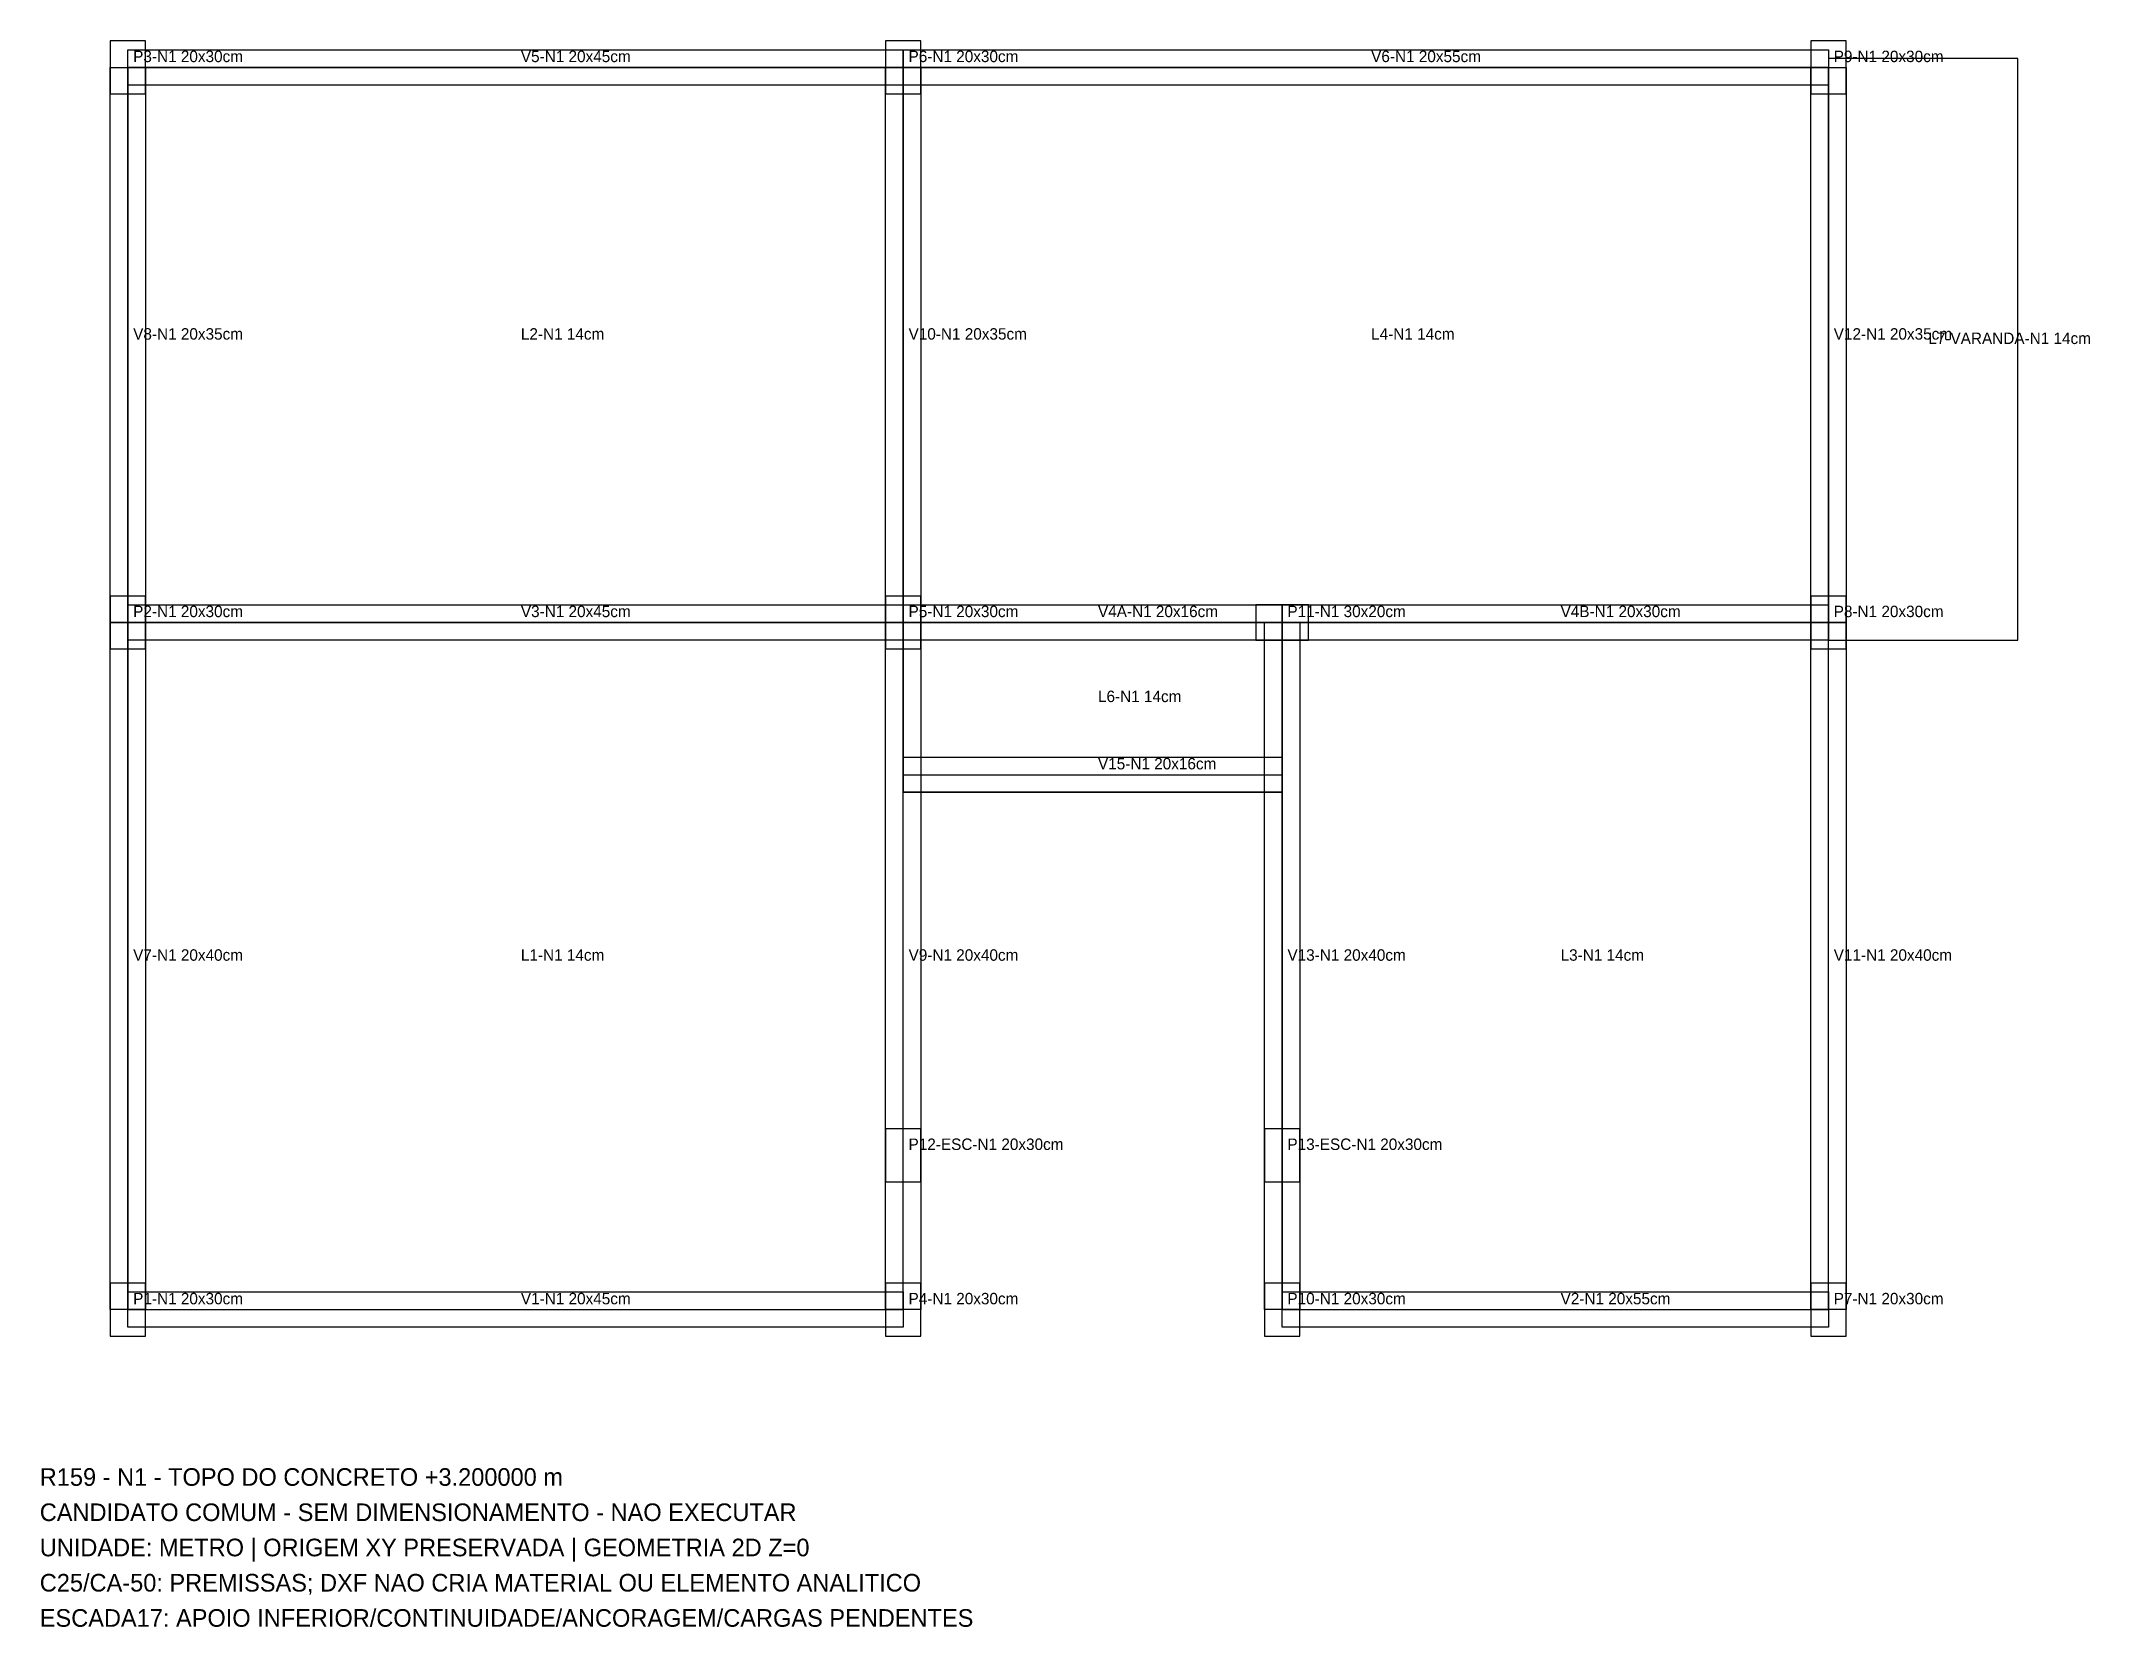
# Model space of a CAD drawing. Header units: metres. Extents: x -0.5 to 11.1, y -1.8 to 7.2.
import ezdxf

# ---------------------------------------------------------------- set-up
doc = ezdxf.new("R2010")
doc.units = ezdxf.units.M
for name, color, linetype in [('N1_AVISOS', 1, 'Continuous'), ('N1_EIXOS', 3, 'Continuous'), ('N1_LAJES', 4, 'Continuous'), ('N1_PILARES', 1, 'Continuous'), ('N1_TEXTO', 7, 'Continuous'), ('N1_VIGAS', 2, 'Continuous')]:
    doc.layers.add(name, color=color, linetype=linetype)

msp = doc.modelspace()

# ---------------------------------------------------------------- linework, layer by layer
at = {"layer": 'N1_EIXOS'}
for p, q in [((0, 7.05), (4.4, 7.05)), ((0, 3.9), (0, 7.05)), ((4.4, 7.05), (9.65, 7.05)), ((4.4, 3.9), (4.4, 7.05)), ((9.65, 3.9), (9.65, 7.05)), ((0, 3.9), (4.4, 3.9)), ((0, 0), (0, 3.9)), ((4.4, 3.9), (6.55, 3.9)), ((4.4, 0), (4.4, 3.9)), ((6.55, 3.9), (9.65, 3.9)), ((6.55, 0), (6.55, 3.9)), ((9.65, 0), (9.65, 3.9)), ((4.4, 3.036), (6.55, 3.036)), ((0, 0), (4.4, 0)), ((6.55, 0), (9.65, 0))]:
    msp.add_line(p, q, dxfattribs=at)
at = {"layer": 'N1_LAJES'}
for points in [[(9.65, 3.8), (10.725, 3.8), (10.725, 7.1), (9.65, 7.1)], [(0, 3.9), (4.4, 3.9), (4.4, 7.05), (0, 7.05)], [(4.4, 3.9), (9.65, 3.9), (9.65, 7.05), (4.4, 7.05)], [(0, 0), (4.4, 0), (4.4, 3.9), (0, 3.9)], [(4.4, 2.936), (6.55, 2.936), (6.55, 3.9), (4.4, 3.9)], [(6.55, 0), (9.65, 0), (9.65, 3.9), (6.55, 3.9)]]:
    msp.add_lwpolyline(points, close=True, dxfattribs=at)
at = {"layer": 'N1_PILARES'}
for points in [[(-0.1, 6.9), (0.1, 6.9), (0.1, 7.2), (-0.1, 7.2)], [(4.3, 6.9), (4.5, 6.9), (4.5, 7.2), (4.3, 7.2)], [(9.55, 6.9), (9.75, 6.9), (9.75, 7.2), (9.55, 7.2)], [(-0.1, 3.75), (0.1, 3.75), (0.1, 4.05), (-0.1, 4.05)], [(4.3, 3.75), (4.5, 3.75), (4.5, 4.05), (4.3, 4.05)], [(6.4, 3.8), (6.7, 3.8), (6.7, 4), (6.4, 4)], [(9.55, 3.75), (9.75, 3.75), (9.75, 4.05), (9.55, 4.05)], [(4.3, 0.726), (4.5, 0.726), (4.5, 1.026), (4.3, 1.026)], [(6.45, 0.726), (6.65, 0.726), (6.65, 1.026), (6.45, 1.026)], [(-0.1, -0.15), (0.1, -0.15), (0.1, 0.15), (-0.1, 0.15)], [(4.3, -0.15), (4.5, -0.15), (4.5, 0.15), (4.3, 0.15)], [(6.45, -0.15), (6.65, -0.15), (6.65, 0.15), (6.45, 0.15)], [(9.55, -0.15), (9.75, -0.15), (9.75, 0.15), (9.55, 0.15)]]:
    msp.add_lwpolyline(points, close=True, dxfattribs=at)
at = {"layer": 'N1_VIGAS'}
for points in [[(0, 7.15), (4.4, 7.15), (4.4, 6.95), (0, 6.95)], [(4.4, 7.15), (9.65, 7.15), (9.65, 6.95), (4.4, 6.95)], [(-0.1, 3.9), (-0.1, 7.05), (0.1, 7.05), (0.1, 3.9)], [(4.3, 3.9), (4.3, 7.05), (4.5, 7.05), (4.5, 3.9)], [(9.55, 3.9), (9.55, 7.05), (9.75, 7.05), (9.75, 3.9)], [(0, 4), (4.4, 4), (4.4, 3.8), (0, 3.8)], [(4.4, 4), (6.55, 4), (6.55, 3.8), (4.4, 3.8)], [(6.55, 4), (9.65, 4), (9.65, 3.8), (6.55, 3.8)], [(-0.1, 0), (-0.1, 3.9), (0.1, 3.9), (0.1, 0)], [(4.3, 0), (4.3, 3.9), (4.5, 3.9), (4.5, 0)], [(6.45, 0), (6.45, 3.9), (6.65, 3.9), (6.65, 0)], [(9.55, 0), (9.55, 3.9), (9.75, 3.9), (9.75, 0)], [(4.4, 3.136), (6.55, 3.136), (6.55, 2.936), (4.4, 2.936)], [(0, 0.1), (4.4, 0.1), (4.4, -0.1), (0, -0.1)], [(6.55, 0.1), (9.65, 0.1), (9.65, -0.1), (6.55, -0.1)]]:
    msp.add_lwpolyline(points, close=True, dxfattribs=at)

# ---------------------------------------------------------------- texts
at = {"layer": 'N1_AVISOS'}
for s, p in [('R159 - N1 - TOPO DO CONCRETO +3.200000 m', (-0.5, -1)), ('CANDIDATO COMUM - SEM DIMENSIONAMENTO - NAO EXECUTAR', (-0.5, -1.2)), ('UNIDADE: METRO | ORIGEM XY PRESERVADA | GEOMETRIA 2D Z=0', (-0.5, -1.4)), ('C25/CA-50: PREMISSAS; DXF NAO CRIA MATERIAL OU ELEMENTO ANALITICO', (-0.5, -1.6)), ('ESCADA17: APOIO INFERIOR/CONTINUIDADE/ANCORAGEM/CARGAS PENDENTES', (-0.5, -1.8))]:
    msp.add_text(s, height=0.1, dxfattribs=at).set_placement(p)
at = {"layer": 'N1_TEXTO'}
for s, p in [('P3-N1 20x30cm', (0.03, 7.08)), ('V5-N1 20x45cm', (2.23, 7.08)), ('P6-N1 20x30cm', (4.43, 7.08)), ('V6-N1 20x55cm', (7.055, 7.08)), ('P9-N1 20x30cm', (9.68, 7.08)), ('V8-N1 20x35cm', (0.03, 5.505)), ('L2-N1 14cm', (2.23, 5.505)), ('V10-N1 20x35cm', (4.43, 5.505)), ('L4-N1 14cm', (7.055, 5.505)), ('V12-N1 20x35cm', (9.68, 5.505)), ('L7-VARANDA-N1 14cm', (10.217, 5.48)), ('P2-N1 20x30cm', (0.03, 3.93)), ('V3-N1 20x45cm', (2.23, 3.93)), ('P5-N1 20x30cm', (4.43, 3.93)), ('V4A-N1 20x16cm', (5.505, 3.93)), ('P11-N1 30x20cm', (6.58, 3.93)), ('V4B-N1 20x30cm', (8.13, 3.93)), ('P8-N1 20x30cm', (9.68, 3.93)), ('L6-N1 14cm', (5.505, 3.448)), ('V15-N1 20x16cm', (5.505, 3.066)), ('V7-N1 20x40cm', (0.03, 1.98)), ('L1-N1 14cm', (2.23, 1.98)), ('V9-N1 20x40cm', (4.43, 1.98)), ('V13-N1 20x40cm', (6.58, 1.98)), ('L3-N1 14cm', (8.13, 1.98)), ('V11-N1 20x40cm', (9.68, 1.98)), ('P12-ESC-N1 20x30cm', (4.43, 0.906)), ('P13-ESC-N1 20x30cm', (6.58, 0.906)), ('P1-N1 20x30cm', (0.03, 0.03)), ('V1-N1 20x45cm', (2.23, 0.03)), ('P4-N1 20x30cm', (4.43, 0.03)), ('P10-N1 20x30cm', (6.58, 0.03)), ('V2-N1 20x55cm', (8.13, 0.03)), ('P7-N1 20x30cm', (9.68, 0.03))]:
    msp.add_text(s, height=0.065, dxfattribs=at).set_placement(p)

doc.saveas('drawing.dxf')
